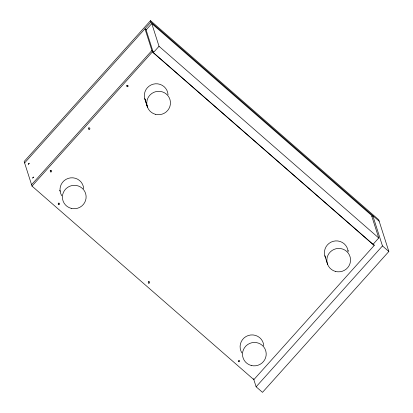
<?xml version="1.0" encoding="UTF-8"?>
<svg xmlns="http://www.w3.org/2000/svg" width="413" height="413" viewBox="0 0 413 413"><rect width="100%" height="100%" fill="white"/><g stroke="black" fill="none" stroke-linecap="round" stroke-linejoin="round"><path stroke-width="0.62" d="M28.254 164.255L29.204 163.212M29.199 163.233L28.28 164.271M253.541 378.7L256.122 386.795L262.492 392.35L388.839 251.496L378.711 219.757L150.508 20.65L24.16 161.504L32.013 186.103L253.845 379.65L374.188 245.487L373.734 244.062M24.62 162.934L150.962 22.08L150.508 20.65M151.783 23.593L146.099 29.932L153.342 52.627L373.053 244.326L378.736 237.986L371.493 215.292L151.783 23.593L159.026 46.287L378.736 237.986M31.558 184.673L151.901 50.51L153.357 51.78M32.013 186.103L152.356 51.94L144.963 28.771L146.326 29.958M153.342 52.627L159.026 46.287M371.937 216.588L372.794 215.627L382.469 245.941L388.839 251.496M256.122 386.795L382.469 245.941M150.962 22.08L379.165 221.187M152.356 51.94L374.188 245.487M59.482 190.372L60.381 191.162M324.835 255.735L327.612 264.403M145.123 99.739L147.529 107.282M144.751 98.614L147.157 106.151M61.836 195.824A11.874 11.688 -17.7 0 1 68.248 178.37A11.874 11.688 -17.7 0 1 83.7 188.715M241.925 352.95A11.874 11.688 -17.7 0 1 248.332 335.495A11.874 11.688 -17.7 0 1 263.788 345.841M51.021 170.352A0.712 0.702 -17.7 0 1 50.164 170.45M89.136 127.829A0.712 0.702 -17.7 0 1 88.578 127.916M127.225 85.284A0.712 0.702 -17.7 0 1 126.729 85.29M149.072 281.47A0.712 0.702 -17.7 0 1 148.468 281.759M58.945 203.005A0.712 0.702 -17.7 0 1 58.424 203.196M347.906 250.861A3.562 3.505 -17.7 0 1 348.371 250.686M325.687 257.934A11.874 11.688 -17.7 0 1 333.224 241.306A11.874 11.688 -17.7 0 1 348.123 251.822M145.603 100.813A11.874 11.688 -17.7 0 1 153.14 84.185A11.874 11.688 -17.7 0 1 168.039 94.701M32.658 178.034L33.603 177.001L32.668 178.013M71.217 208.364A11.874 11.688 -17.7 0 0 85.718 193.878A11.874 11.688 -17.7 0 0 65.873 188.829A11.874 11.688 -17.7 0 0 71.217 208.364M251.3 365.49A11.874 11.688 -17.7 0 0 265.802 351.004A11.874 11.688 -17.7 0 0 245.962 345.955A11.874 11.688 -17.7 0 0 251.3 365.49M50.804 171.953A0.712 0.702 -17.7 0 0 51.677 171.085A0.712 0.702 -17.7 0 0 50.484 170.781A0.712 0.702 -17.7 0 0 50.804 171.953M89.027 129.346A0.712 0.702 -17.7 0 0 89.895 128.474A0.712 0.702 -17.7 0 0 88.707 128.175A0.712 0.702 -17.7 0 0 89.027 129.346M127.245 86.735A0.712 0.702 -17.7 0 0 128.118 85.868A0.712 0.702 -17.7 0 0 126.925 85.563A0.712 0.702 -17.7 0 0 127.245 86.735M238.817 361.726A0.712 0.702 -17.7 0 0 239.685 360.859A0.712 0.702 -17.7 0 0 238.492 360.554A0.712 0.702 -17.7 0 0 238.817 361.726M148.773 283.168A0.712 0.702 -17.7 0 0 149.64 282.296A0.712 0.702 -17.7 0 0 148.453 281.996A0.712 0.702 -17.7 0 0 148.773 283.168M58.729 204.605A0.712 0.702 -17.7 0 0 59.601 203.733A0.712 0.702 -17.7 0 0 58.409 203.433A0.712 0.702 -17.7 0 0 58.729 204.605M335.635 271.47A11.874 11.688 -17.7 0 0 350.141 256.984A11.874 11.688 -17.7 0 0 330.297 251.935A11.874 11.688 -17.7 0 0 335.635 271.47M155.551 114.344A11.874 11.688 -17.7 0 0 170.053 99.858A11.874 11.688 -17.7 0 0 150.213 94.809A11.874 11.688 -17.7 0 0 155.551 114.344"/></g></svg>
